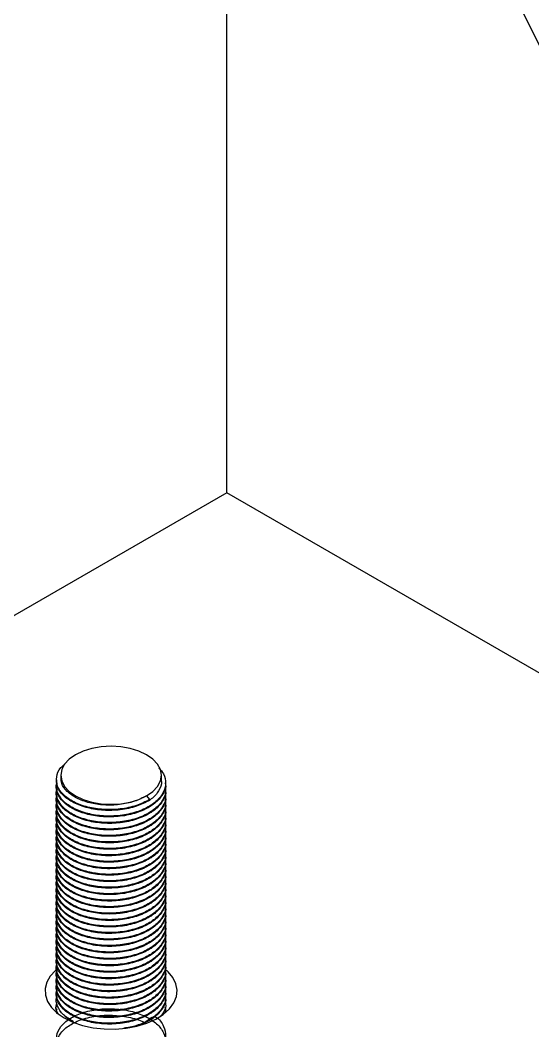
# Model space of a CAD drawing. Header units: millimetres. Extents: x -205 to 841, y 0 to 722.
# Drawn here: x 756.99 to 766.69, y 146 to 165.12 of the extents above; entities that cross this region are included whole.
import ezdxf

# ---------------------------------------------------------------- set-up
doc = ezdxf.new("R2010")
doc.units = ezdxf.units.MM

msp = doc.modelspace()

# ---------------------------------------------------------------- linework, layer by layer
at = {"color": 7, "linetype": 'Continuous', "lineweight": 25}
for p, q in [((760.9018, 156.1755), (760.9018, 176.5891)), ((760.9018, 176.5891), (775.0439, 148.0115)), ((760.9018, 156.1755), (750.2386, 150.0198)), ((775.0439, 148.0115), (760.9018, 156.1755)), ((757.6794, 150.7464), (757.6794, 150.7311)), ((757.7606, 150.8304), (757.7606, 150.7845)), ((759.6646, 150.7234), (759.6646, 150.8304)), ((759.7458, 150.6698), (759.7458, 150.6851)), ((757.6794, 150.6239), (757.6794, 150.6086)), ((757.6794, 150.5014), (757.6794, 150.4861)), ((759.7458, 150.5473), (759.7458, 150.5626)), ((757.6794, 150.3789), (757.6794, 150.3636)), ((759.3857, 150.4418), (759.4432, 150.3703)), ((759.4432, 150.3703), (759.4432, 150.355)), ((759.7458, 150.4248), (759.7458, 150.4401)), ((759.7458, 150.3023), (759.7458, 150.3176)), ((757.6794, 150.2564), (757.6794, 150.2411)), ((757.6794, 150.134), (757.6794, 150.1187)), ((759.7458, 150.1798), (759.7458, 150.1951)), ((757.6794, 150.0115), (757.6794, 149.9962)), ((759.7458, 150.0573), (759.7458, 150.0727)), ((759.7458, 149.9349), (759.7458, 149.9502)), ((757.6794, 149.889), (757.6794, 149.8737)), ((757.6794, 149.7665), (757.6794, 149.7512)), ((759.7458, 149.8124), (759.7458, 149.8277)), ((757.6794, 149.644), (757.6794, 149.6287)), ((759.7458, 149.6899), (759.7458, 149.7052)), ((759.7458, 149.5674), (759.7458, 149.5827)), ((757.6794, 149.5216), (757.6794, 149.5063)), ((757.6794, 149.3991), (757.6794, 149.3838)), ((759.7458, 149.4449), (759.7458, 149.4602)), ((757.6794, 149.2766), (757.6794, 149.2613)), ((757.6794, 149.1541), (757.6794, 149.1388)), ((759.7458, 149.3225), (759.7458, 149.3378)), ((759.7458, 149.2), (759.7458, 149.2153)), ((757.6794, 149.0316), (757.6794, 149.0163)), ((759.7458, 149.0775), (759.7458, 149.0928)), ((759.7458, 148.955), (759.7458, 148.9703)), ((757.6794, 148.9092), (757.6794, 148.8938)), ((757.6794, 148.7867), (757.6794, 148.7714)), ((759.7458, 148.8325), (759.7458, 148.8478)), ((757.6794, 148.6642), (757.6794, 148.6489)), ((759.7458, 148.7101), (759.7458, 148.7254)), ((759.7458, 148.5876), (759.7458, 148.6029)), ((757.6794, 148.5417), (757.6794, 148.5264)), ((757.6794, 148.4192), (757.6794, 148.4039)), ((759.7458, 148.4651), (759.7458, 148.4804)), ((757.6794, 148.2968), (757.6794, 148.2814)), ((759.7458, 148.3426), (759.7458, 148.3579)), ((759.7458, 148.2201), (759.7458, 148.2354)), ((757.6794, 148.1743), (757.6794, 148.159)), ((757.6794, 148.0518), (757.6794, 148.0365)), ((759.7458, 148.0976), (759.7458, 148.113)), ((757.6794, 147.9293), (757.6794, 147.914)), ((759.7458, 147.9752), (759.7458, 147.9905)), ((759.7458, 147.8527), (759.7458, 147.868)), ((757.6794, 147.8068), (757.6794, 147.7915)), ((757.6794, 147.6843), (757.6794, 147.669)), ((759.7458, 147.7302), (759.7458, 147.7455)), ((759.7458, 147.6077), (759.7458, 147.623)), ((757.6794, 147.5619), (757.6794, 147.5466)), ((757.6794, 147.4394), (757.6794, 147.4241)), ((759.7458, 147.4852), (759.7458, 147.5006)), ((757.6794, 147.3169), (757.6794, 147.3016)), ((759.7458, 147.3628), (759.7458, 147.3781)), ((759.7458, 147.2403), (759.7458, 147.2556)), ((757.6794, 147.1944), (757.6794, 147.1791)), ((757.6794, 147.0719), (757.6794, 147.0566)), ((759.7458, 147.1178), (759.7458, 147.1331)), ((757.6794, 146.9495), (757.6794, 146.9341)), ((759.7458, 146.9953), (759.7458, 147.0106)), ((759.7458, 146.8728), (759.7458, 146.8881)), ((757.6794, 146.827), (757.6794, 146.8117)), ((757.6794, 146.7045), (757.6794, 146.6892)), ((759.7458, 146.7504), (759.7458, 146.7657)), ((757.6794, 146.582), (757.6794, 146.5667)), ((759.7458, 146.6279), (759.7458, 146.6432)), ((759.7458, 146.5054), (759.7458, 146.5207)), ((757.6794, 146.4595), (757.6794, 146.4442)), ((757.6794, 146.3371), (757.6794, 146.3217)), ((759.7458, 146.3829), (759.7458, 146.3982)), ((757.949, 146.188), (757.8398, 146.2647))]:
    msp.add_line(p, q, dxfattribs=at)
at = {"color": 7, "linetype": 'Continuous', "lineweight": 25, "flags": 128}
for points in [[(759.3857, 151.219), (759.2415, 151.2873), (759.0769, 151.3381), (758.8983, 151.3694), (758.7126, 151.3799), (758.5269, 151.3694), (758.3483, 151.3381), (758.1837, 151.2873), (758.0394, 151.219), (757.921, 151.1357), (757.833, 151.0407), (757.7789, 150.9376), (757.7606, 150.8304), (757.7789, 150.7231), (757.833, 150.62), (757.921, 150.525), (758.0394, 150.4418), (758.1837, 150.3734), (758.3483, 150.3226), (758.5269, 150.2913), (758.7126, 150.2808), (758.8983, 150.2913), (759.0769, 150.3226), (759.2415, 150.3734), (759.3857, 150.4418)], [(759.3857, 150.4418), (759.5041, 150.525), (759.5921, 150.62), (759.6463, 150.7231), (759.6646, 150.8304), (759.6463, 150.9376), (759.5921, 151.0407), (759.5041, 151.1357), (759.3857, 151.219)], [(757.6796, 147.154), (757.6623, 147.139), (757.5629, 147.0309), (757.4965, 146.9146), (757.4651, 146.7936), (757.4696, 146.6712), (757.5099, 146.551), (757.5847, 146.4365), (757.692, 146.331), (757.8287, 146.2374)], [(757.8287, 146.2374), (757.9908, 146.1585), (758.1736, 146.0966), (758.372, 146.0534), (758.5802, 146.0301), (758.7921, 146.0275), (759.0018, 146.0456), (759.2032, 146.0839), (759.3904, 146.1414), (759.5582, 146.2162), (759.7016, 146.3063), (759.8165, 146.4092), (759.8998, 146.5218), (759.9488, 146.6408), (759.9623, 146.763), (759.9398, 146.8847), (759.8821, 147.0024), (759.7907, 147.1129), (759.7327, 147.1647)]]:
    msp.add_lwpolyline(points, dxfattribs=at)
at = {"color": 7, "linetype": 'Continuous', "lineweight": 25}
for points, knots in [([(759.6201, 150.9659), (759.6517, 150.9299), (759.7318, 150.8389), (759.7596, 150.6697), (759.706, 150.4811), (759.5799, 150.3395), (759.4099, 150.2216), (759.1967, 150.1262), (758.8915, 150.0603), (758.5708, 150.0512), (758.2644, 150.0983), (757.9986, 150.1955), (757.7975, 150.3353), (757.6923, 150.5015), (757.6591, 150.6286), (757.6899, 150.6915), (757.6931, 150.6981)], [0, 0, 0, 0, 0.0524928, 0.1329005, 0.2162889, 0.2987728, 0.3370387, 0.4177305, 0.5011835, 0.5834679, 0.6630477, 0.7458162, 0.8290643, 0.9091005, 0.9905326, 1, 1, 1, 1]), ([(759.4432, 150.3703), (759.363, 150.3297), (759.1999, 150.247), (758.8906, 150.1832), (758.571, 150.1736), (758.2645, 150.2208), (757.9981, 150.318), (757.7993, 150.4575), (757.6856, 150.625), (757.6706, 150.8023), (757.7251, 150.9491), (757.8137, 151.0205), (757.841, 151.0426)], [0, 0, 0, 0, 0.104196, 0.2119575, 0.31821, 0.4209702, 0.5278477, 0.6353446, 0.738694, 0.8438461, 0.9517161, 1, 1, 1, 1]), ([(759.4432, 150.355), (759.363, 150.3144), (759.1999, 150.2317), (758.8906, 150.1679), (758.571, 150.1583), (758.2646, 150.2055), (757.9975, 150.3027), (757.8014, 150.4423), (757.6908, 150.5921), (757.69, 150.6906), (757.6897, 150.7313)], [0, 0, 0, 0, 0.1284335, 0.26126185, 0.39223031, 0.51889393, 0.65063274, 0.78313497, 0.91052499, 1, 1, 1, 1]), ([(759.3857, 150.4418), (759.3119, 150.4041), (759.1616, 150.3276), (758.8766, 150.2684), (758.5821, 150.2591), (758.2998, 150.3021), (758.0537, 150.3912), (757.873, 150.5193), (757.7711, 150.657), (757.7704, 150.7475), (757.77, 150.7849)], [0, 0, 0, 0, 0.1284307, 0.2612569, 0.392223, 0.5188835, 0.65062, 0.7831201, 0.9105072, 1, 1, 1, 1]), ([(759.6619, 150.7231), (759.6628, 150.7194), (759.6774, 150.6571), (759.6192, 150.5353), (759.5304, 150.4184), (759.4552, 150.3674), (759.4451, 150.3606)], [0, 0, 0, 0, 0.02903, 0.4822657, 0.9305848, 1, 1, 1, 1]), ([(759.732, 150.6119), (759.7376, 150.5913), (759.7608, 150.5076), (759.7011, 150.3582), (759.5805, 150.217), (759.4097, 150.0991), (759.1967, 150.0037), (758.8914, 149.9378), (758.5708, 149.9288), (758.2644, 149.9758), (757.9986, 150.073), (757.7975, 150.2128), (757.6923, 150.379), (757.6591, 150.5061), (757.6899, 150.5691), (757.6931, 150.5756)], [0, 0, 0, 0, 0.0302456, 0.1235062, 0.2157554, 0.2585515, 0.3487963, 0.4421292, 0.5341552, 0.6231564, 0.7157237, 0.8088274, 0.898339, 0.9894118, 1, 1, 1, 1]), ([(759.732, 150.4894), (759.7376, 150.4689), (759.7608, 150.3851), (759.7011, 150.2357), (759.5805, 150.0946), (759.4097, 149.9767), (759.1967, 149.8813), (758.8914, 149.8153), (758.5708, 149.8063), (758.2644, 149.8533), (757.9986, 149.9505), (757.7975, 150.0904), (757.6923, 150.2566), (757.6591, 150.3837), (757.6899, 150.4466), (757.6931, 150.4531)], [0, 0, 0, 0, 0.0302456, 0.1235062, 0.2157554, 0.2585515, 0.3487963, 0.4421292, 0.5341552, 0.6231564, 0.7157237, 0.8088274, 0.898339, 0.9894118, 1, 1, 1, 1]), ([(759.7429, 150.6696), (759.7438, 150.6655), (759.7596, 150.5981), (759.6986, 150.4653), (759.5807, 150.3242), (759.4096, 150.2063), (759.1968, 150.1109), (758.8914, 150.0449), (758.5708, 150.0359), (758.2647, 150.083), (757.9975, 150.1802), (757.8014, 150.3198), (757.6908, 150.4697), (757.69, 150.5682), (757.6897, 150.6088)], [0, 0, 0, 0, 0.006389, 0.1059255, 0.2043823, 0.2500583, 0.346376, 0.4459895, 0.5442082, 0.6391985, 0.7379949, 0.8373639, 0.932899, 1, 1, 1, 1]), ([(759.7429, 150.5471), (759.7438, 150.543), (759.7596, 150.4756), (759.6986, 150.3428), (759.5807, 150.2017), (759.4096, 150.0838), (759.1968, 149.9884), (758.8914, 149.9225), (758.5708, 149.9135), (758.2647, 149.9605), (757.9975, 150.0577), (757.8014, 150.1974), (757.6908, 150.3472), (757.69, 150.4457), (757.6897, 150.4863)], [0, 0, 0, 0, 0.006389, 0.1059255, 0.2043823, 0.2500583, 0.346376, 0.4459895, 0.5442082, 0.6391985, 0.7379949, 0.8373639, 0.932899, 1, 1, 1, 1]), ([(759.732, 150.3669), (759.7376, 150.3464), (759.7608, 150.2626), (759.7011, 150.1132), (759.5805, 149.9721), (759.4097, 149.8542), (759.1967, 149.7588), (758.8914, 149.6928), (758.5708, 149.6838), (758.2644, 149.7309), (757.9986, 149.828), (757.7975, 149.9679), (757.6923, 150.1341), (757.6591, 150.2612), (757.6899, 150.3241), (757.6931, 150.3306)], [0, 0, 0, 0, 0.0302456, 0.1235062, 0.2157554, 0.2585515, 0.3487963, 0.4421292, 0.5341552, 0.6231564, 0.7157237, 0.8088274, 0.898339, 0.9894118, 1, 1, 1, 1]), ([(759.7429, 150.4246), (759.7438, 150.4205), (759.7596, 150.3531), (759.6986, 150.2203), (759.5807, 150.0793), (759.4096, 149.9613), (759.1968, 149.8659), (758.8914, 149.8), (758.5708, 149.791), (758.2647, 149.838), (757.9975, 149.9353), (757.8014, 150.0749), (757.6908, 150.2247), (757.69, 150.3232), (757.6897, 150.3638)], [0, 0, 0, 0, 0.006389, 0.1059255, 0.2043823, 0.2500583, 0.346376, 0.4459895, 0.5442082, 0.6391985, 0.7379949, 0.8373639, 0.932899, 1, 1, 1, 1]), ([(759.7429, 150.3021), (759.7438, 150.2981), (759.7596, 150.2307), (759.6986, 150.0978), (759.5807, 149.9568), (759.4096, 149.8389), (759.1968, 149.7435), (758.8914, 149.6775), (758.5708, 149.6685), (758.2647, 149.7155), (757.9975, 149.8128), (757.8014, 149.9524), (757.6908, 150.1022), (757.69, 150.2007), (757.6897, 150.2414)], [0, 0, 0, 0, 0.006389, 0.1059255, 0.2043823, 0.2500583, 0.346376, 0.4459895, 0.5442082, 0.6391985, 0.7379949, 0.8373639, 0.932899, 1, 1, 1, 1]), ([(759.732, 150.2444), (759.7376, 150.2239), (759.7608, 150.1401), (759.7011, 149.9907), (759.5805, 149.8496), (759.4097, 149.7317), (759.1967, 149.6363), (758.8914, 149.5703), (758.5708, 149.5613), (758.2644, 149.6084), (757.9986, 149.7056), (757.7975, 149.8454), (757.6923, 150.0116), (757.6591, 150.1387), (757.6899, 150.2016), (757.6931, 150.2082)], [0, 0, 0, 0, 0.0302456, 0.1235062, 0.2157554, 0.2585515, 0.3487963, 0.4421292, 0.5341552, 0.6231564, 0.7157237, 0.8088274, 0.898339, 0.9894118, 1, 1, 1, 1]), ([(759.732, 150.1219), (759.7376, 150.1014), (759.7608, 150.0176), (759.7011, 149.8682), (759.5805, 149.7271), (759.4097, 149.6092), (759.1967, 149.5138), (758.8914, 149.4479), (758.5708, 149.4388), (758.2644, 149.4859), (757.9986, 149.5831), (757.7975, 149.7229), (757.6923, 149.8891), (757.6591, 150.0162), (757.6899, 150.0791), (757.6931, 150.0857)], [0, 0, 0, 0, 0.0302456, 0.1235062, 0.2157554, 0.2585515, 0.3487963, 0.4421292, 0.5341552, 0.6231564, 0.7157237, 0.8088274, 0.898339, 0.9894118, 1, 1, 1, 1]), ([(759.7429, 150.1796), (759.7438, 150.1756), (759.7596, 150.1082), (759.6986, 149.9753), (759.5807, 149.8343), (759.4096, 149.7164), (759.1968, 149.621), (758.8914, 149.555), (758.5708, 149.546), (758.2647, 149.5931), (757.9975, 149.6903), (757.8014, 149.8299), (757.6908, 149.9797), (757.69, 150.0782), (757.6897, 150.1189)], [0, 0, 0, 0, 0.006389, 0.1059255, 0.2043823, 0.2500583, 0.346376, 0.4459895, 0.5442082, 0.6391985, 0.7379949, 0.8373639, 0.932899, 1, 1, 1, 1]), ([(759.732, 149.9994), (759.7376, 149.9789), (759.7608, 149.8952), (759.7011, 149.7458), (759.5805, 149.6046), (759.4097, 149.4867), (759.1967, 149.3913), (758.8914, 149.3254), (758.5708, 149.3164), (758.2644, 149.3634), (757.9986, 149.4606), (757.7975, 149.6004), (757.6923, 149.7666), (757.6591, 149.8937), (757.6899, 149.9567), (757.6931, 149.9632)], [0, 0, 0, 0, 0.0302456, 0.1235062, 0.2157554, 0.2585515, 0.3487963, 0.4421292, 0.5341552, 0.6231564, 0.7157237, 0.8088274, 0.898339, 0.9894118, 1, 1, 1, 1]), ([(759.7429, 150.0572), (759.7438, 150.0531), (759.7596, 149.9857), (759.6986, 149.8529), (759.5807, 149.7118), (759.4096, 149.5939), (759.1968, 149.4985), (758.8914, 149.4325), (758.5708, 149.4235), (758.2647, 149.4706), (757.9975, 149.5678), (757.8014, 149.7074), (757.6908, 149.8573), (757.69, 149.9558), (757.6897, 149.9964)], [0, 0, 0, 0, 0.006389, 0.1059255, 0.2043823, 0.2500583, 0.346376, 0.4459895, 0.5442082, 0.6391985, 0.7379949, 0.8373639, 0.932899, 1, 1, 1, 1]), ([(759.7429, 149.9347), (759.7438, 149.9306), (759.7596, 149.8632), (759.6986, 149.7304), (759.5807, 149.5893), (759.4096, 149.4714), (759.1968, 149.376), (758.8914, 149.3101), (758.5708, 149.3011), (758.2647, 149.3481), (757.9975, 149.4453), (757.8014, 149.5849), (757.6908, 149.7348), (757.69, 149.8333), (757.6897, 149.8739)], [0, 0, 0, 0, 0.006389, 0.1059255, 0.2043823, 0.2500583, 0.346376, 0.4459895, 0.5442082, 0.6391985, 0.7379949, 0.8373639, 0.932899, 1, 1, 1, 1]), ([(759.732, 149.877), (759.7376, 149.8564), (759.7608, 149.7727), (759.7011, 149.6233), (759.5805, 149.4822), (759.4097, 149.3643), (759.1967, 149.2689), (758.8914, 149.2029), (758.5708, 149.1939), (758.2644, 149.2409), (757.9986, 149.3381), (757.7975, 149.478), (757.6923, 149.6442), (757.6591, 149.7713), (757.6899, 149.8342), (757.6931, 149.8407)], [0, 0, 0, 0, 0.0302456, 0.1235062, 0.2157554, 0.2585515, 0.3487963, 0.4421292, 0.5341552, 0.6231564, 0.7157237, 0.8088274, 0.898339, 0.9894118, 1, 1, 1, 1]), ([(759.732, 149.7545), (759.7376, 149.734), (759.7608, 149.6502), (759.7011, 149.5008), (759.5805, 149.3597), (759.4097, 149.2418), (759.1967, 149.1464), (758.8914, 149.0804), (758.5708, 149.0714), (758.2644, 149.1185), (757.9986, 149.2156), (757.7975, 149.3555), (757.6923, 149.5217), (757.6591, 149.6488), (757.6899, 149.7117), (757.6931, 149.7182)], [0, 0, 0, 0, 0.0302456, 0.1235062, 0.2157554, 0.2585515, 0.3487963, 0.4421292, 0.5341552, 0.6231564, 0.7157237, 0.8088274, 0.898339, 0.9894118, 1, 1, 1, 1]), ([(759.7429, 149.8122), (759.7438, 149.8081), (759.7596, 149.7407), (759.6986, 149.6079), (759.5807, 149.4669), (759.4096, 149.3489), (759.1968, 149.2535), (758.8914, 149.1876), (758.5708, 149.1786), (758.2647, 149.2256), (757.9975, 149.3229), (757.8014, 149.4625), (757.6908, 149.6123), (757.69, 149.7108), (757.6897, 149.7514)], [0, 0, 0, 0, 0.006389, 0.1059255, 0.2043823, 0.2500583, 0.346376, 0.4459895, 0.5442082, 0.6391985, 0.7379949, 0.8373639, 0.932899, 1, 1, 1, 1]), ([(759.732, 149.632), (759.7376, 149.6115), (759.7608, 149.5277), (759.7011, 149.3783), (759.5805, 149.2372), (759.4097, 149.1193), (759.1967, 149.0239), (758.8914, 148.9579), (758.5708, 148.9489), (758.2644, 148.996), (757.9986, 149.0931), (757.7975, 149.233), (757.6923, 149.3992), (757.6591, 149.5263), (757.6899, 149.5892), (757.6931, 149.5958)], [0, 0, 0, 0, 0.0302456, 0.1235062, 0.2157554, 0.2585515, 0.3487963, 0.4421292, 0.5341552, 0.6231564, 0.7157237, 0.8088274, 0.898339, 0.9894118, 1, 1, 1, 1]), ([(759.7429, 149.6897), (759.7438, 149.6857), (759.7596, 149.6182), (759.6986, 149.4854), (759.5807, 149.3444), (759.4096, 149.2265), (759.1968, 149.1311), (758.8914, 149.0651), (758.5708, 149.0561), (758.2647, 149.1031), (757.9975, 149.2004), (757.8014, 149.34), (757.6908, 149.4898), (757.69, 149.5883), (757.6897, 149.629)], [0, 0, 0, 0, 0.006389, 0.1059255, 0.2043823, 0.2500583, 0.346376, 0.4459895, 0.5442082, 0.6391985, 0.7379949, 0.8373639, 0.932899, 1, 1, 1, 1]), ([(759.7429, 149.5672), (759.7438, 149.5632), (759.7596, 149.4958), (759.6986, 149.3629), (759.5807, 149.2219), (759.4096, 149.104), (759.1968, 149.0086), (758.8914, 148.9426), (758.5708, 148.9336), (758.2647, 148.9807), (757.9975, 149.0779), (757.8014, 149.2175), (757.6908, 149.3673), (757.69, 149.4658), (757.6897, 149.5065)], [0, 0, 0, 0, 0.006389, 0.1059255, 0.2043823, 0.2500583, 0.346376, 0.4459895, 0.5442082, 0.6391985, 0.7379949, 0.8373639, 0.932899, 1, 1, 1, 1]), ([(759.732, 149.5095), (759.7376, 149.489), (759.7608, 149.4052), (759.7011, 149.2558), (759.5805, 149.1147), (759.4097, 148.9968), (759.1967, 148.9014), (758.8914, 148.8354), (758.5708, 148.8264), (758.2644, 148.8735), (757.9986, 148.9707), (757.7975, 149.1105), (757.6923, 149.2767), (757.6591, 149.4038), (757.6899, 149.4667), (757.6931, 149.4733)], [0, 0, 0, 0, 0.0302456, 0.1235062, 0.2157554, 0.2585515, 0.3487963, 0.4421292, 0.5341552, 0.6231564, 0.7157237, 0.8088274, 0.898339, 0.9894118, 1, 1, 1, 1]), ([(759.732, 149.387), (759.7376, 149.3665), (759.7608, 149.2827), (759.7011, 149.1334), (759.5805, 148.9922), (759.4097, 148.8743), (759.1967, 148.7789), (758.8914, 148.713), (758.5708, 148.704), (758.2644, 148.751), (757.9986, 148.8482), (757.7975, 148.988), (757.6923, 149.1542), (757.6591, 149.2813), (757.6899, 149.3442), (757.6931, 149.3508)], [0, 0, 0, 0, 0.0302456, 0.1235062, 0.2157554, 0.2585515, 0.3487963, 0.4421292, 0.5341552, 0.6231564, 0.7157237, 0.8088274, 0.898339, 0.9894118, 1, 1, 1, 1]), ([(759.7429, 149.4448), (759.7438, 149.4407), (759.7596, 149.3733), (759.6986, 149.2404), (759.5807, 149.0994), (759.4096, 148.9815), (759.1968, 148.8861), (758.8914, 148.8201), (758.5708, 148.8111), (758.2647, 148.8582), (757.9975, 148.9554), (757.8014, 149.095), (757.6908, 149.2449), (757.69, 149.3434), (757.6897, 149.384)], [0, 0, 0, 0, 0.006389, 0.1059255, 0.2043823, 0.2500583, 0.346376, 0.4459895, 0.5442082, 0.6391985, 0.7379949, 0.8373639, 0.932899, 1, 1, 1, 1]), ([(759.732, 149.2646), (759.7376, 149.244), (759.7608, 149.1603), (759.7011, 149.0109), (759.5805, 148.8698), (759.4097, 148.7518), (759.1967, 148.6564), (758.8914, 148.5905), (758.5708, 148.5815), (758.2644, 148.6285), (757.9986, 148.7257), (757.7975, 148.8656), (757.6923, 149.0318), (757.6591, 149.1588), (757.6899, 149.2218), (757.6931, 149.2283)], [0, 0, 0, 0, 0.0302456, 0.1235062, 0.2157554, 0.2585515, 0.3487963, 0.4421292, 0.5341552, 0.6231564, 0.7157237, 0.8088274, 0.898339, 0.9894118, 1, 1, 1, 1]), ([(759.7429, 149.3223), (759.7438, 149.3182), (759.7596, 149.2508), (759.6986, 149.118), (759.5807, 148.9769), (759.4096, 148.859), (759.1968, 148.7636), (758.8914, 148.6977), (758.5708, 148.6887), (758.2647, 148.7357), (757.9975, 148.8329), (757.8014, 148.9725), (757.6908, 149.1224), (757.69, 149.2209), (757.6897, 149.2615)], [0, 0, 0, 0, 0.006389, 0.1059255, 0.2043823, 0.2500583, 0.346376, 0.4459895, 0.5442082, 0.6391985, 0.7379949, 0.8373639, 0.932899, 1, 1, 1, 1]), ([(759.7429, 149.1998), (759.7438, 149.1957), (759.7596, 149.1283), (759.6986, 148.9955), (759.5807, 148.8544), (759.4096, 148.7365), (759.1968, 148.6411), (758.8914, 148.5752), (758.5708, 148.5662), (758.2647, 148.6132), (757.9975, 148.7104), (757.8014, 148.8501), (757.6908, 148.9999), (757.69, 149.0984), (757.6897, 149.139)], [0, 0, 0, 0, 0.006389, 0.1059255, 0.2043823, 0.2500583, 0.346376, 0.4459895, 0.5442082, 0.6391985, 0.7379949, 0.8373639, 0.932899, 1, 1, 1, 1]), ([(759.732, 149.1421), (759.7376, 149.1216), (759.7608, 149.0378), (759.7011, 148.8884), (759.5805, 148.7473), (759.4097, 148.6294), (759.1967, 148.534), (758.8914, 148.468), (758.5708, 148.459), (758.2644, 148.5061), (757.9986, 148.6032), (757.7975, 148.7431), (757.6923, 148.9093), (757.6591, 149.0364), (757.6899, 149.0993), (757.6931, 149.1058)], [0, 0, 0, 0, 0.0302456, 0.1235062, 0.2157554, 0.2585515, 0.3487963, 0.4421292, 0.5341552, 0.6231564, 0.7157237, 0.8088274, 0.898339, 0.9894118, 1, 1, 1, 1]), ([(759.732, 149.0196), (759.7376, 148.9991), (759.7608, 148.9153), (759.7011, 148.7659), (759.5805, 148.6248), (759.4097, 148.5069), (759.1967, 148.4115), (758.8914, 148.3455), (758.5708, 148.3365), (758.2644, 148.3836), (757.9986, 148.4807), (757.7975, 148.6206), (757.6923, 148.7868), (757.6591, 148.9139), (757.6899, 148.9768), (757.6931, 148.9834)], [0, 0, 0, 0, 0.0302456, 0.1235062, 0.2157554, 0.2585515, 0.3487963, 0.4421292, 0.5341552, 0.6231564, 0.7157237, 0.8088274, 0.898339, 0.9894118, 1, 1, 1, 1]), ([(759.7429, 149.0773), (759.7438, 149.0733), (759.7596, 149.0058), (759.6986, 148.873), (759.5807, 148.732), (759.4096, 148.6141), (759.1968, 148.5187), (758.8914, 148.4527), (758.5708, 148.4437), (758.2647, 148.4907), (757.9975, 148.588), (757.8014, 148.7276), (757.6908, 148.8774), (757.69, 148.9759), (757.6897, 149.0165)], [0, 0, 0, 0, 0.006389, 0.1059255, 0.2043823, 0.2500583, 0.346376, 0.4459895, 0.5442082, 0.6391985, 0.7379949, 0.8373639, 0.932899, 1, 1, 1, 1]), ([(759.732, 148.8971), (759.7376, 148.8766), (759.7608, 148.7928), (759.7011, 148.6434), (759.5805, 148.5023), (759.4097, 148.3844), (759.1967, 148.289), (758.8914, 148.223), (758.5708, 148.214), (758.2644, 148.2611), (757.9986, 148.3583), (757.7975, 148.4981), (757.6923, 148.6643), (757.6591, 148.7914), (757.6899, 148.8543), (757.6931, 148.8609)], [0, 0, 0, 0, 0.0302456, 0.1235062, 0.2157554, 0.2585515, 0.3487963, 0.4421292, 0.5341552, 0.6231564, 0.7157237, 0.8088274, 0.898339, 0.9894118, 1, 1, 1, 1]), ([(759.732, 148.7746), (759.7376, 148.7541), (759.7608, 148.6703), (759.7011, 148.5209), (759.5805, 148.3798), (759.4097, 148.2619), (759.1967, 148.1665), (758.8914, 148.1006), (758.5708, 148.0916), (758.2644, 148.1386), (757.9986, 148.2358), (757.7975, 148.3756), (757.6923, 148.5418), (757.6591, 148.6689), (757.6899, 148.7318), (757.6931, 148.7384)], [0, 0, 0, 0, 0.0302456, 0.1235062, 0.2157554, 0.2585515, 0.3487963, 0.4421292, 0.5341552, 0.6231564, 0.7157237, 0.8088274, 0.898339, 0.9894118, 1, 1, 1, 1]), ([(759.7429, 148.9548), (759.7438, 148.9508), (759.7596, 148.8834), (759.6986, 148.7505), (759.5807, 148.6095), (759.4096, 148.4916), (759.1968, 148.3962), (758.8914, 148.3302), (758.5708, 148.3212), (758.2647, 148.3682), (757.9975, 148.4655), (757.8014, 148.6051), (757.6908, 148.7549), (757.69, 148.8534), (757.6897, 148.8941)], [0, 0, 0, 0, 0.006389, 0.1059255, 0.2043823, 0.2500583, 0.346376, 0.4459895, 0.5442082, 0.6391985, 0.7379949, 0.8373639, 0.932899, 1, 1, 1, 1]), ([(759.7429, 148.8324), (759.7438, 148.8283), (759.7596, 148.7609), (759.6986, 148.628), (759.5807, 148.487), (759.4096, 148.3691), (759.1968, 148.2737), (758.8914, 148.2077), (758.5708, 148.1987), (758.2647, 148.2458), (757.9975, 148.343), (757.8014, 148.4826), (757.6908, 148.6324), (757.69, 148.7309), (757.6897, 148.7716)], [0, 0, 0, 0, 0.006389, 0.1059255, 0.2043823, 0.2500583, 0.346376, 0.4459895, 0.5442082, 0.6391985, 0.7379949, 0.8373639, 0.932899, 1, 1, 1, 1]), ([(759.732, 148.6522), (759.7376, 148.6316), (759.7608, 148.5479), (759.7011, 148.3985), (759.5805, 148.2573), (759.4097, 148.1394), (759.1967, 148.044), (758.8914, 147.9781), (758.5708, 147.9691), (758.2644, 148.0161), (757.9986, 148.1133), (757.7975, 148.2532), (757.6923, 148.4193), (757.6591, 148.5464), (757.6899, 148.6094), (757.6931, 148.6159)], [0, 0, 0, 0, 0.0302456, 0.1235062, 0.2157554, 0.2585515, 0.3487963, 0.4421292, 0.5341552, 0.6231564, 0.7157237, 0.8088274, 0.898339, 0.9894118, 1, 1, 1, 1]), ([(759.7429, 148.7099), (759.7438, 148.7058), (759.7596, 148.6384), (759.6986, 148.5056), (759.5807, 148.3645), (759.4096, 148.2466), (759.1968, 148.1512), (758.8914, 148.0852), (758.5708, 148.0762), (758.2647, 148.1233), (757.9975, 148.2205), (757.8014, 148.3601), (757.6908, 148.51), (757.69, 148.6085), (757.6897, 148.6491)], [0, 0, 0, 0, 0.006389, 0.1059255, 0.2043823, 0.2500583, 0.346376, 0.4459895, 0.5442082, 0.6391985, 0.7379949, 0.8373639, 0.932899, 1, 1, 1, 1]), ([(759.7429, 148.5874), (759.7438, 148.5833), (759.7596, 148.5159), (759.6986, 148.3831), (759.5807, 148.242), (759.4096, 148.1241), (759.1968, 148.0287), (758.8914, 147.9628), (758.5708, 147.9538), (758.2647, 148.0008), (757.9975, 148.098), (757.8014, 148.2377), (757.6908, 148.3875), (757.69, 148.486), (757.6897, 148.5266)], [0, 0, 0, 0, 0.006389, 0.1059255, 0.2043823, 0.2500583, 0.346376, 0.4459895, 0.5442082, 0.6391985, 0.7379949, 0.8373639, 0.932899, 1, 1, 1, 1]), ([(759.732, 148.5297), (759.7376, 148.5092), (759.7608, 148.4254), (759.7011, 148.276), (759.5805, 148.1349), (759.4097, 148.017), (759.1967, 147.9216), (758.8914, 147.8556), (758.5708, 147.8466), (758.2644, 147.8936), (757.9986, 147.9908), (757.7975, 148.1307), (757.6923, 148.2969), (757.6591, 148.424), (757.6899, 148.4869), (757.6931, 148.4934)], [0, 0, 0, 0, 0.0302456, 0.1235062, 0.2157554, 0.2585515, 0.3487963, 0.4421292, 0.5341552, 0.6231564, 0.7157237, 0.8088274, 0.898339, 0.9894118, 1, 1, 1, 1]), ([(759.732, 148.4072), (759.7376, 148.3867), (759.7608, 148.3029), (759.7011, 148.1535), (759.5805, 148.0124), (759.4097, 147.8945), (759.1967, 147.7991), (758.8914, 147.7331), (758.5708, 147.7241), (758.2644, 147.7712), (757.9986, 147.8683), (757.7975, 148.0082), (757.6923, 148.1744), (757.6591, 148.3015), (757.6899, 148.3644), (757.6931, 148.3709)], [0, 0, 0, 0, 0.0302456, 0.1235062, 0.2157554, 0.2585515, 0.3487963, 0.4421292, 0.5341552, 0.6231564, 0.7157237, 0.8088274, 0.898339, 0.9894118, 1, 1, 1, 1]), ([(759.7429, 148.4649), (759.7438, 148.4608), (759.7596, 148.3934), (759.6986, 148.2606), (759.5807, 148.1196), (759.4096, 148.0016), (759.1968, 147.9063), (758.8914, 147.8403), (758.5708, 147.8313), (758.2647, 147.8783), (757.9975, 147.9756), (757.8014, 148.1152), (757.6908, 148.265), (757.69, 148.3635), (757.6897, 148.4041)], [0, 0, 0, 0, 0.006389, 0.1059255, 0.2043823, 0.2500583, 0.346376, 0.4459895, 0.5442082, 0.6391985, 0.7379949, 0.8373639, 0.932899, 1, 1, 1, 1]), ([(759.732, 148.2847), (759.7376, 148.2642), (759.7608, 148.1804), (759.7011, 148.031), (759.5805, 147.8899), (759.4097, 147.772), (759.1967, 147.6766), (758.8914, 147.6106), (758.5708, 147.6016), (758.2644, 147.6487), (757.9986, 147.7459), (757.7975, 147.8857), (757.6923, 148.0519), (757.6591, 148.179), (757.6899, 148.2419), (757.6931, 148.2485)], [0, 0, 0, 0, 0.0302456, 0.1235062, 0.2157554, 0.2585515, 0.3487963, 0.4421292, 0.5341552, 0.6231564, 0.7157237, 0.8088274, 0.898339, 0.9894118, 1, 1, 1, 1]), ([(759.7429, 148.3424), (759.7438, 148.3384), (759.7596, 148.271), (759.6986, 148.1381), (759.5807, 147.9971), (759.4096, 147.8792), (759.1968, 147.7838), (758.8914, 147.7178), (758.5708, 147.7088), (758.2647, 147.7558), (757.9975, 147.8531), (757.8014, 147.9927), (757.6908, 148.1425), (757.69, 148.241), (757.6897, 148.2817)], [0, 0, 0, 0, 0.006389, 0.1059255, 0.2043823, 0.2500583, 0.346376, 0.4459895, 0.5442082, 0.6391985, 0.7379949, 0.8373639, 0.932899, 1, 1, 1, 1]), ([(759.7429, 148.2199), (759.7438, 148.2159), (759.7596, 148.1485), (759.6986, 148.0156), (759.5807, 147.8746), (759.4096, 147.7567), (759.1968, 147.6613), (758.8914, 147.5953), (758.5708, 147.5863), (758.2647, 147.6334), (757.9975, 147.7306), (757.8014, 147.8702), (757.6908, 148.02), (757.69, 148.1185), (757.6897, 148.1592)], [0, 0, 0, 0, 0.006389, 0.1059255, 0.2043823, 0.2500583, 0.346376, 0.4459895, 0.5442082, 0.6391985, 0.7379949, 0.8373639, 0.932899, 1, 1, 1, 1]), ([(759.732, 148.1622), (759.7376, 148.1417), (759.7608, 148.0579), (759.7011, 147.9085), (759.5805, 147.7674), (759.4097, 147.6495), (759.1967, 147.5541), (758.8914, 147.4882), (758.5708, 147.4791), (758.2644, 147.5262), (757.9986, 147.6234), (757.7975, 147.7632), (757.6923, 147.9294), (757.6591, 148.0565), (757.6899, 148.1194), (757.6931, 148.126)], [0, 0, 0, 0, 0.0302456, 0.1235062, 0.2157554, 0.2585515, 0.3487963, 0.4421292, 0.5341552, 0.6231564, 0.7157237, 0.8088274, 0.898339, 0.9894118, 1, 1, 1, 1]), ([(759.732, 148.0397), (759.7376, 148.0192), (759.7608, 147.9355), (759.7011, 147.7861), (759.5805, 147.6449), (759.4097, 147.527), (759.1967, 147.4316), (758.8914, 147.3657), (758.5708, 147.3567), (758.2644, 147.4037), (757.9986, 147.5009), (757.7975, 147.6407), (757.6923, 147.8069), (757.6591, 147.934), (757.6899, 147.997), (757.6931, 148.0035)], [0, 0, 0, 0, 0.0302456, 0.1235062, 0.2157554, 0.2585515, 0.3487963, 0.4421292, 0.5341552, 0.6231564, 0.7157237, 0.8088274, 0.898339, 0.9894118, 1, 1, 1, 1]), ([(759.7429, 148.0975), (759.7438, 148.0934), (759.7596, 148.026), (759.6986, 147.8932), (759.5807, 147.7521), (759.4096, 147.6342), (759.1968, 147.5388), (758.8914, 147.4728), (758.5708, 147.4638), (758.2647, 147.5109), (757.9975, 147.6081), (757.8014, 147.7477), (757.6908, 147.8976), (757.69, 147.9961), (757.6897, 148.0367)], [0, 0, 0, 0, 0.006389, 0.1059255, 0.2043823, 0.2500583, 0.346376, 0.4459895, 0.5442082, 0.6391985, 0.7379949, 0.8373639, 0.932899, 1, 1, 1, 1]), ([(759.732, 147.9173), (759.7376, 147.8968), (759.7608, 147.813), (759.7011, 147.6636), (759.5805, 147.5225), (759.4097, 147.4046), (759.1967, 147.3092), (758.8914, 147.2432), (758.5708, 147.2342), (758.2644, 147.2812), (757.9986, 147.3784), (757.7975, 147.5183), (757.6923, 147.6845), (757.6591, 147.8116), (757.6899, 147.8745), (757.6931, 147.881)], [0, 0, 0, 0, 0.0302456, 0.1235062, 0.2157554, 0.2585515, 0.3487963, 0.4421292, 0.5341552, 0.6231564, 0.7157237, 0.8088274, 0.898339, 0.9894118, 1, 1, 1, 1]), ([(759.7429, 147.975), (759.7438, 147.9709), (759.7596, 147.9035), (759.6986, 147.7707), (759.5807, 147.6296), (759.4096, 147.5117), (759.1968, 147.4163), (758.8914, 147.3504), (758.5708, 147.3414), (758.2647, 147.3884), (757.9975, 147.4856), (757.8014, 147.6253), (757.6908, 147.7751), (757.69, 147.8736), (757.6897, 147.9142)], [0, 0, 0, 0, 0.006389, 0.1059255, 0.2043823, 0.2500583, 0.346376, 0.4459895, 0.5442082, 0.6391985, 0.7379949, 0.8373639, 0.932899, 1, 1, 1, 1]), ([(759.7429, 147.8525), (759.7438, 147.8484), (759.7596, 147.781), (759.6986, 147.6482), (759.5807, 147.5072), (759.4096, 147.3892), (759.1968, 147.2938), (758.8914, 147.2279), (758.5708, 147.2189), (758.2647, 147.2659), (757.9975, 147.3632), (757.8014, 147.5028), (757.6908, 147.6526), (757.69, 147.7511), (757.6897, 147.7917)], [0, 0, 0, 0, 0.006389, 0.1059255, 0.2043823, 0.2500583, 0.346376, 0.4459895, 0.5442082, 0.6391985, 0.7379949, 0.8373639, 0.932899, 1, 1, 1, 1]), ([(759.732, 147.7948), (759.7376, 147.7743), (759.7608, 147.6905), (759.7011, 147.5411), (759.5805, 147.4), (759.4097, 147.2821), (759.1967, 147.1867), (758.8914, 147.1207), (758.5708, 147.1117), (758.2644, 147.1588), (757.9986, 147.2559), (757.7975, 147.3958), (757.6923, 147.562), (757.6591, 147.6891), (757.6899, 147.752), (757.6931, 147.7585)], [0, 0, 0, 0, 0.0302456, 0.1235062, 0.2157554, 0.2585515, 0.3487963, 0.4421292, 0.5341552, 0.6231564, 0.7157237, 0.8088274, 0.898339, 0.9894118, 1, 1, 1, 1]), ([(759.732, 147.6723), (759.7376, 147.6518), (759.7608, 147.568), (759.7011, 147.4186), (759.5805, 147.2775), (759.4097, 147.1596), (759.1967, 147.0642), (758.8914, 146.9982), (758.5708, 146.9892), (758.2644, 147.0363), (757.9986, 147.1335), (757.7975, 147.2733), (757.6923, 147.4395), (757.6591, 147.5666), (757.6899, 147.6295), (757.6931, 147.6361)], [0, 0, 0, 0, 0.0302456, 0.1235062, 0.2157554, 0.2585515, 0.3487963, 0.4421292, 0.5341552, 0.6231564, 0.7157237, 0.8088274, 0.898339, 0.9894118, 1, 1, 1, 1]), ([(759.7429, 147.73), (759.7438, 147.726), (759.7596, 147.6586), (759.6986, 147.5257), (759.5807, 147.3847), (759.4096, 147.2668), (759.1968, 147.1714), (758.8914, 147.1054), (758.5708, 147.0964), (758.2647, 147.1434), (757.9975, 147.2407), (757.8014, 147.3803), (757.6908, 147.5301), (757.69, 147.6286), (757.6897, 147.6693)], [0, 0, 0, 0, 0.006389, 0.1059255, 0.2043823, 0.2500583, 0.346376, 0.4459895, 0.5442082, 0.6391985, 0.7379949, 0.8373639, 0.932899, 1, 1, 1, 1]), ([(759.732, 147.5498), (759.7376, 147.5293), (759.7608, 147.4455), (759.7011, 147.2961), (759.5805, 147.155), (759.4097, 147.0371), (759.1967, 146.9417), (758.8914, 146.8757), (758.5708, 146.8667), (758.2644, 146.9138), (757.9986, 147.011), (757.7975, 147.1508), (757.6923, 147.317), (757.6591, 147.4441), (757.6899, 147.507), (757.6931, 147.5136)], [0, 0, 0, 0, 0.0302456, 0.1235062, 0.2157554, 0.2585515, 0.3487963, 0.4421292, 0.5341552, 0.6231564, 0.7157237, 0.8088274, 0.898339, 0.9894118, 1, 1, 1, 1]), ([(759.7429, 147.6075), (759.7438, 147.6035), (759.7596, 147.5361), (759.6986, 147.4032), (759.5807, 147.2622), (759.4096, 147.1443), (759.1968, 147.0489), (758.8914, 146.9829), (758.5708, 146.9739), (758.2647, 147.021), (757.9975, 147.1182), (757.8014, 147.2578), (757.6908, 147.4076), (757.69, 147.5061), (757.6897, 147.5468)], [0, 0, 0, 0, 0.006389, 0.1059255, 0.2043823, 0.2500583, 0.346376, 0.4459895, 0.5442082, 0.6391985, 0.7379949, 0.8373639, 0.932899, 1, 1, 1, 1]), ([(759.7429, 147.4851), (759.7438, 147.481), (759.7596, 147.4136), (759.6986, 147.2808), (759.5807, 147.1397), (759.4096, 147.0218), (759.1968, 146.9264), (758.8914, 146.8604), (758.5708, 146.8514), (758.2647, 146.8985), (757.9975, 146.9957), (757.8014, 147.1353), (757.6908, 147.2852), (757.69, 147.3837), (757.6897, 147.4243)], [0, 0, 0, 0, 0.006389, 0.1059255, 0.2043823, 0.2500583, 0.346376, 0.4459895, 0.5442082, 0.6391985, 0.7379949, 0.8373639, 0.932899, 1, 1, 1, 1]), ([(759.732, 147.4273), (759.7376, 147.4068), (759.7608, 147.323), (759.7011, 147.1737), (759.5805, 147.0325), (759.4097, 146.9146), (759.1967, 146.8192), (758.8914, 146.7533), (758.5708, 146.7443), (758.2644, 146.7913), (757.9986, 146.8885), (757.7975, 147.0283), (757.6923, 147.1945), (757.6591, 147.3216), (757.6899, 147.3845), (757.6931, 147.3911)], [0, 0, 0, 0, 0.0302456, 0.1235062, 0.2157554, 0.2585515, 0.3487963, 0.4421292, 0.5341552, 0.6231564, 0.7157237, 0.8088274, 0.898339, 0.9894118, 1, 1, 1, 1]), ([(759.732, 147.3049), (759.7376, 147.2843), (759.7608, 147.2006), (759.7011, 147.0512), (759.5805, 146.9101), (759.4097, 146.7921), (759.1967, 146.6967), (758.8914, 146.6308), (758.5708, 146.6218), (758.2644, 146.6688), (757.9986, 146.766), (757.7975, 146.9059), (757.6923, 147.0721), (757.6591, 147.1991), (757.6899, 147.2621), (757.6931, 147.2686)], [0, 0, 0, 0, 0.0302456, 0.1235062, 0.2157554, 0.2585515, 0.3487963, 0.4421292, 0.5341552, 0.6231564, 0.7157237, 0.8088274, 0.898339, 0.9894118, 1, 1, 1, 1]), ([(759.7429, 147.3626), (759.7438, 147.3585), (759.7596, 147.2911), (759.6986, 147.1583), (759.5807, 147.0172), (759.4096, 146.8993), (759.1968, 146.8039), (758.8914, 146.738), (758.5708, 146.729), (758.2647, 146.776), (757.9975, 146.8732), (757.8014, 147.0128), (757.6908, 147.1627), (757.69, 147.2612), (757.6897, 147.3018)], [0, 0, 0, 0, 0.006389, 0.1059255, 0.2043823, 0.2500583, 0.346376, 0.4459895, 0.5442082, 0.6391985, 0.7379949, 0.8373639, 0.932899, 1, 1, 1, 1]), ([(759.7429, 147.2401), (759.7438, 147.236), (759.7596, 147.1686), (759.6986, 147.0358), (759.5807, 146.8948), (759.4096, 146.7768), (759.1968, 146.6814), (758.8914, 146.6155), (758.5708, 146.6065), (758.2647, 146.6535), (757.9975, 146.7507), (757.8014, 146.8904), (757.6908, 147.0402), (757.69, 147.1387), (757.6897, 147.1793)], [0, 0, 0, 0, 0.006389, 0.1059255, 0.2043823, 0.2500583, 0.346376, 0.4459895, 0.5442082, 0.6391985, 0.7379949, 0.8373639, 0.932899, 1, 1, 1, 1]), ([(759.732, 147.1824), (759.7376, 147.1619), (759.7608, 147.0781), (759.7011, 146.9287), (759.5805, 146.7876), (759.4097, 146.6697), (759.1967, 146.5743), (758.8914, 146.5083), (758.5708, 146.4993), (758.2644, 146.5464), (757.9986, 146.6435), (757.7975, 146.7834), (757.6923, 146.9496), (757.6591, 147.0767), (757.6899, 147.1396), (757.6931, 147.1461)], [0, 0, 0, 0, 0.0302456, 0.1235062, 0.2157554, 0.2585515, 0.3487963, 0.4421292, 0.5341552, 0.6231564, 0.7157237, 0.8088274, 0.898339, 0.9894118, 1, 1, 1, 1]), ([(759.732, 147.0599), (759.7376, 147.0394), (759.7608, 146.9556), (759.7011, 146.8062), (759.5805, 146.6651), (759.4097, 146.5472), (759.1967, 146.4518), (758.8914, 146.3858), (758.5708, 146.3768), (758.2644, 146.4239), (757.9986, 146.521), (757.7975, 146.6609), (757.6923, 146.8271), (757.6591, 146.9542), (757.6899, 147.0171), (757.6931, 147.0237)], [0, 0, 0, 0, 0.0302456, 0.1235062, 0.2157554, 0.2585515, 0.3487963, 0.4421292, 0.5341552, 0.6231564, 0.7157237, 0.8088274, 0.898339, 0.9894118, 1, 1, 1, 1]), ([(759.7429, 147.1176), (759.7438, 147.1136), (759.7596, 147.0461), (759.6986, 146.9133), (759.5807, 146.7723), (759.4096, 146.6544), (759.1968, 146.559), (758.8914, 146.493), (758.5708, 146.484), (758.2647, 146.531), (757.9975, 146.6283), (757.8014, 146.7679), (757.6908, 146.9177), (757.69, 147.0162), (757.6897, 147.0568)], [0, 0, 0, 0, 0.006389, 0.1059255, 0.2043823, 0.2500583, 0.346376, 0.4459895, 0.5442082, 0.6391985, 0.7379949, 0.8373639, 0.932899, 1, 1, 1, 1]), ([(759.732, 146.9374), (759.7376, 146.9169), (759.7608, 146.8331), (759.7011, 146.6837), (759.5805, 146.5426), (759.4097, 146.4247), (759.1967, 146.3293), (758.8914, 146.2633), (758.5708, 146.2543), (758.2644, 146.3014), (757.9986, 146.3986), (757.7975, 146.5384), (757.6923, 146.7046), (757.6591, 146.8317), (757.6899, 146.8946), (757.6931, 146.9012)], [0, 0, 0, 0, 0.0302456, 0.1235062, 0.2157554, 0.2585515, 0.3487963, 0.4421292, 0.5341552, 0.6231564, 0.7157237, 0.8088274, 0.898339, 0.9894118, 1, 1, 1, 1]), ([(759.7429, 146.9951), (759.7438, 146.9911), (759.7596, 146.9237), (759.6986, 146.7908), (759.5807, 146.6498), (759.4096, 146.5319), (759.1968, 146.4365), (758.8914, 146.3705), (758.5708, 146.3615), (758.2647, 146.4085), (757.9975, 146.5058), (757.8014, 146.6454), (757.6908, 146.7952), (757.69, 146.8937), (757.6897, 146.9344)], [0, 0, 0, 0, 0.006389, 0.1059255, 0.2043823, 0.2500583, 0.346376, 0.4459895, 0.5442082, 0.6391985, 0.7379949, 0.8373639, 0.932899, 1, 1, 1, 1]), ([(759.7429, 146.8727), (759.7438, 146.8686), (759.7596, 146.8012), (759.6986, 146.6683), (759.5807, 146.5273), (759.4096, 146.4094), (759.1968, 146.314), (758.8914, 146.248), (758.5708, 146.239), (758.2647, 146.2861), (757.9975, 146.3833), (757.8014, 146.5229), (757.6908, 146.6728), (757.69, 146.7712), (757.6897, 146.8119)], [0, 0, 0, 0, 0.006389, 0.1059255, 0.2043823, 0.2500583, 0.346376, 0.4459895, 0.5442082, 0.6391985, 0.7379949, 0.8373639, 0.932899, 1, 1, 1, 1]), ([(759.732, 146.8149), (759.7376, 146.7944), (759.7608, 146.7106), (759.7011, 146.5612), (759.5805, 146.4201), (759.4097, 146.3022), (759.1967, 146.2068), (758.8914, 146.1409), (758.5708, 146.1319), (758.2644, 146.1789), (757.9986, 146.2761), (757.7975, 146.4159), (757.6923, 146.5821), (757.6591, 146.7092), (757.6899, 146.7721), (757.6931, 146.7787)], [0, 0, 0, 0, 0.0302456, 0.1235062, 0.2157554, 0.2585515, 0.3487963, 0.4421292, 0.5341552, 0.6231564, 0.7157237, 0.8088274, 0.898339, 0.9894118, 1, 1, 1, 1]), ([(759.7429, 146.7502), (759.7438, 146.7461), (759.7596, 146.6787), (759.6986, 146.5459), (759.5807, 146.4048), (759.4096, 146.2869), (759.1968, 146.1915), (758.8914, 146.1256), (758.5708, 146.1165), (758.2647, 146.1636), (757.9975, 146.2608), (757.8014, 146.4004), (757.6908, 146.5503), (757.69, 146.6488), (757.6897, 146.6894)], [0, 0, 0, 0, 0.006389, 0.1059255, 0.2043823, 0.2500583, 0.346376, 0.4459895, 0.5442082, 0.6391985, 0.7379949, 0.8373639, 0.932899, 1, 1, 1, 1]), ([(759.732, 146.6925), (759.7376, 146.6719), (759.7608, 146.5882), (759.7011, 146.4388), (759.5805, 146.2974), (759.4095, 146.1802), (759.2181, 146.0895), (759.0363, 146.057), (758.9553, 146.0425)], [0, 0, 0, 0, 0.07179499, 0.29317103, 0.51214606, 0.61373269, 0.82794993, 1, 1, 1, 1]), ([(757.712, 146.3243), (757.7087, 146.3291), (757.6675, 146.3884), (757.6595, 146.4644), (757.6899, 146.5272), (757.6931, 146.5337)], [0, 0, 0, 0, 0.0730818, 0.9034597, 1, 1, 1, 1]), ([(758.0016, 146.1665), (757.9321, 146.2089), (757.7927, 146.2939), (757.6932, 146.4602), (757.6591, 146.5867), (757.6899, 146.6497), (757.6931, 146.6562)], [0, 0, 0, 0, 0.3180082, 0.6373331, 0.9622275, 1, 1, 1, 1]), ([(759.7429, 146.6277), (759.7438, 146.6236), (759.7596, 146.5562), (759.6989, 146.4231), (759.5799, 146.283), (759.4289, 146.1753), (759.3223, 146.1332), (759.2572, 146.1075)], [0, 0, 0, 0, 0.0198772, 0.3295494, 0.6358628, 0.7779674, 1, 1, 1, 1]), ([(759.732, 146.57), (759.7374, 146.5495), (759.7598, 146.466), (759.7302, 146.3608), (759.6649, 146.291), (759.652, 146.2772)], [0, 0, 0, 0, 0.2065472, 0.8434245, 1, 1, 1, 1]), ([(759.3507, 146.1493), (759.4264, 146.2168), (759.5558, 146.3322), (759.7232, 146.0697), (759.761, 145.897), (759.7056, 145.7032), (759.58, 145.5628), (759.4099, 145.4448), (759.1967, 145.3495), (758.8915, 145.2835), (758.5708, 145.2745), (758.2645, 145.3215), (757.9981, 145.4188), (757.7991, 145.5584), (757.6863, 145.7255), (757.6677, 145.9041), (757.748, 146.0781), (757.9185, 146.2286), (758.1615, 146.343), (758.4576, 146.4091), (758.7776, 146.4193), (759.0896, 146.3746), (759.368, 146.2768), (759.5859, 146.1331), (759.7202, 145.9597), (759.7618, 145.7711), (759.7054, 145.5817), (759.58, 145.4402), (759.4099, 145.3224), (759.1967, 145.227), (758.8915, 145.161), (758.5708, 145.152), (758.2645, 145.199), (757.9981, 145.2963), (757.7991, 145.4359), (757.6863, 145.603), (757.6677, 145.7816), (757.748, 145.9556), (757.9185, 146.1061), (758.1616, 146.2205), (758.4572, 146.2864), (758.7788, 146.2976), (759.0851, 146.2495), (759.2916, 146.1911), (759.368, 146.1397), (759.3739, 146.1357)], [0, 0, 0, 0, 0.0335928, 0.0574981, 0.0812319, 0.1058456, 0.1301924, 0.1414873, 0.165305, 0.1899378, 0.2142256, 0.2377152, 0.2621459, 0.2867182, 0.3103424, 0.3343787, 0.3590363, 0.3831485, 0.4067197, 0.4312593, 0.455736, 0.4792473, 0.5034714, 0.5281179, 0.5520233, 0.5757571, 0.6003708, 0.6247176, 0.6360125, 0.6598302, 0.684463, 0.7087508, 0.7322404, 0.7566711, 0.7812433, 0.8048676, 0.8289039, 0.8535614, 0.8776737, 0.9012449, 0.9257845, 0.9502612, 0.9737725, 0.9979966, 1, 1, 1, 1]), ([(757.6897, 146.3373), (757.6842, 146.3556), (757.6766, 146.3808), (757.6896, 146.4047), (757.6931, 146.4113)], [0, 0, 0, 0, 0.7268198, 1, 1, 1, 1]), ([(759.732, 146.4475), (759.7397, 146.4269), (759.7526, 146.3922), (759.7387, 146.3578), (759.733, 146.3437)], [0, 0, 0, 0, 0.59311751, 1, 1, 1, 1])]:
    msp.add_open_spline(points, degree=3, knots=knots, dxfattribs=at)

doc.saveas('drawing.dxf')
